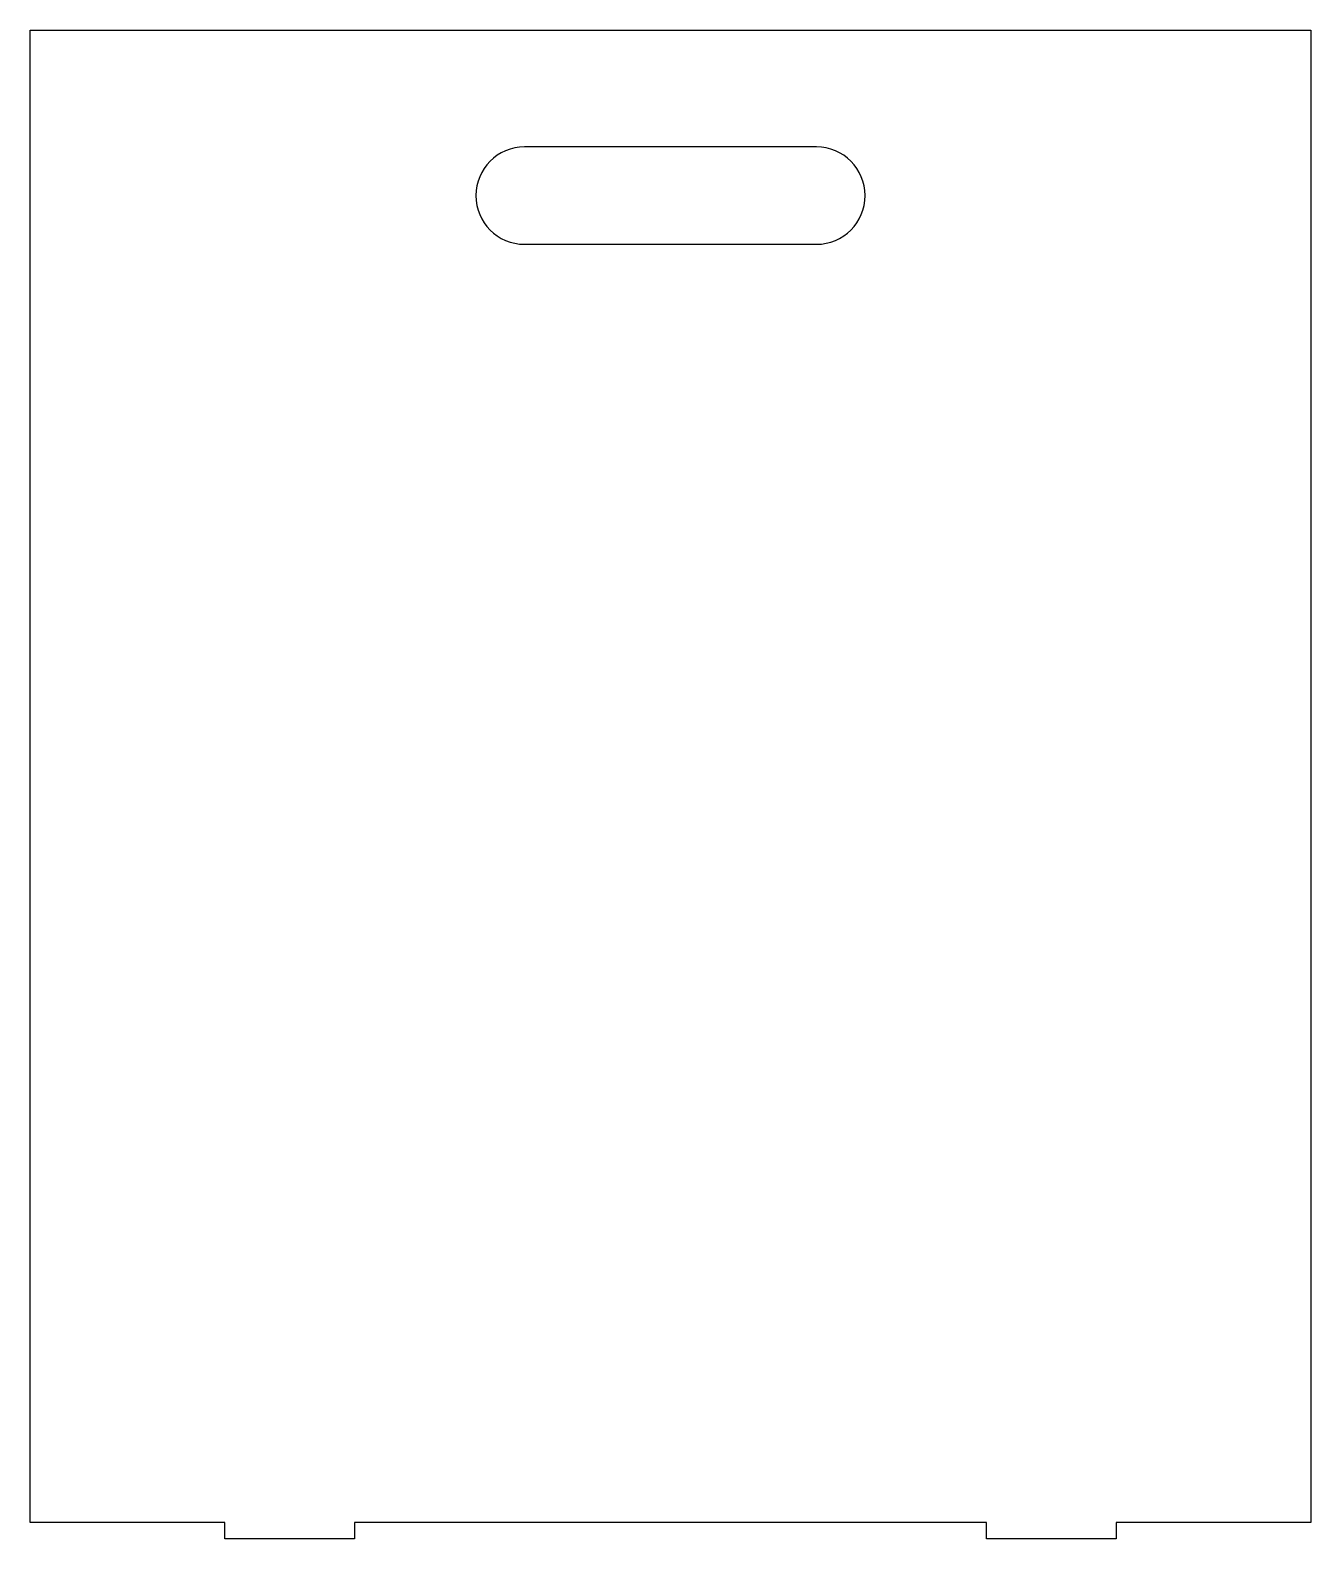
# Model space of a CAD drawing. Header units: millimetres. Extents: x 0 to 395, y 0 to 465.
import ezdxf

# ---------------------------------------------------------------- set-up
doc = ezdxf.new("R2010")
doc.units = ezdxf.units.MM

msp = doc.modelspace()

# ---------------------------------------------------------------- linework, layer by layer
for p, q in [((0, 5), (0, 465)), ((0, 465), (394.8, 465)), ((394.8, 465), (394.8, 5)), ((242.4, 429), (152.4, 429)), ((152.4, 399), (242.4, 399)), ((60, 5), (0, 5)), ((60, 0), (60, 5)), ((294.8, 5), (100, 5)), ((100, 5), (100, 0)), ((294.8, 0), (294.8, 5)), ((394.8, 5), (334.8, 5)), ((334.8, 5), (334.8, 0)), ((100, 0), (60, 0)), ((334.8, 0), (294.8, 0))]:
    msp.add_line(p, q)
for centre, start, end in [((152.4, 414), 90, 270), ((242.4, 414), -90, 90)]:
    msp.add_arc(centre, 15, start, end)

doc.saveas('drawing.dxf')
